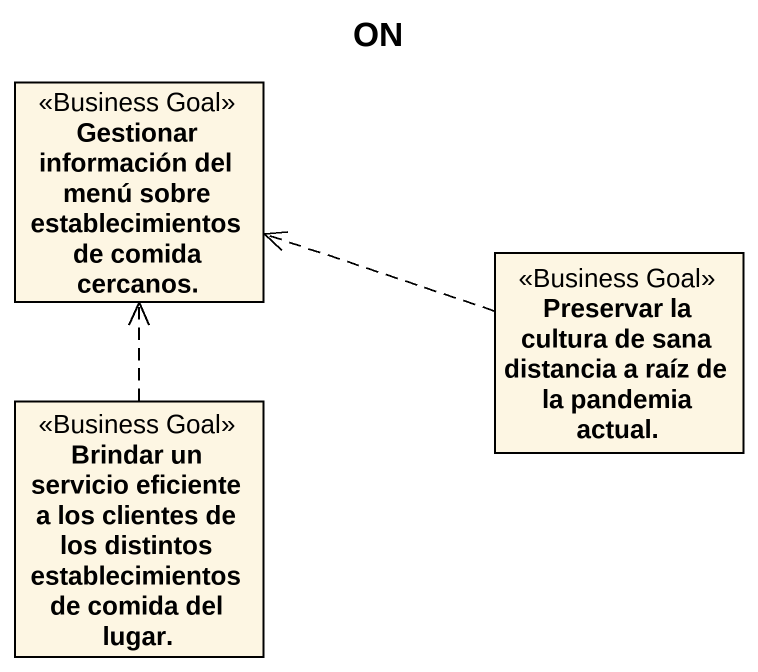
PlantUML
@startuml
title ON
hide circle
hide empty members
class "Gestionar información del menú sobre establecimientos de comida cercanos." as Gestionar_información_del <<Business Goal>>
class "Preservar la cultura de sana distancia a raíz de la pandemia actual." as Preservar_la_cultura_de <<Business Goal>>
class "Brindar un servicio eficiente a los clientes de los distintos establecimientos de comida del lugar." as Brindar_un_servicio <<Business Goal>>
Preservar_la_cultura_de .left.> Gestionar_información_del
Brindar_un_servicio .up.> Gestionar_información_del
@enduml
